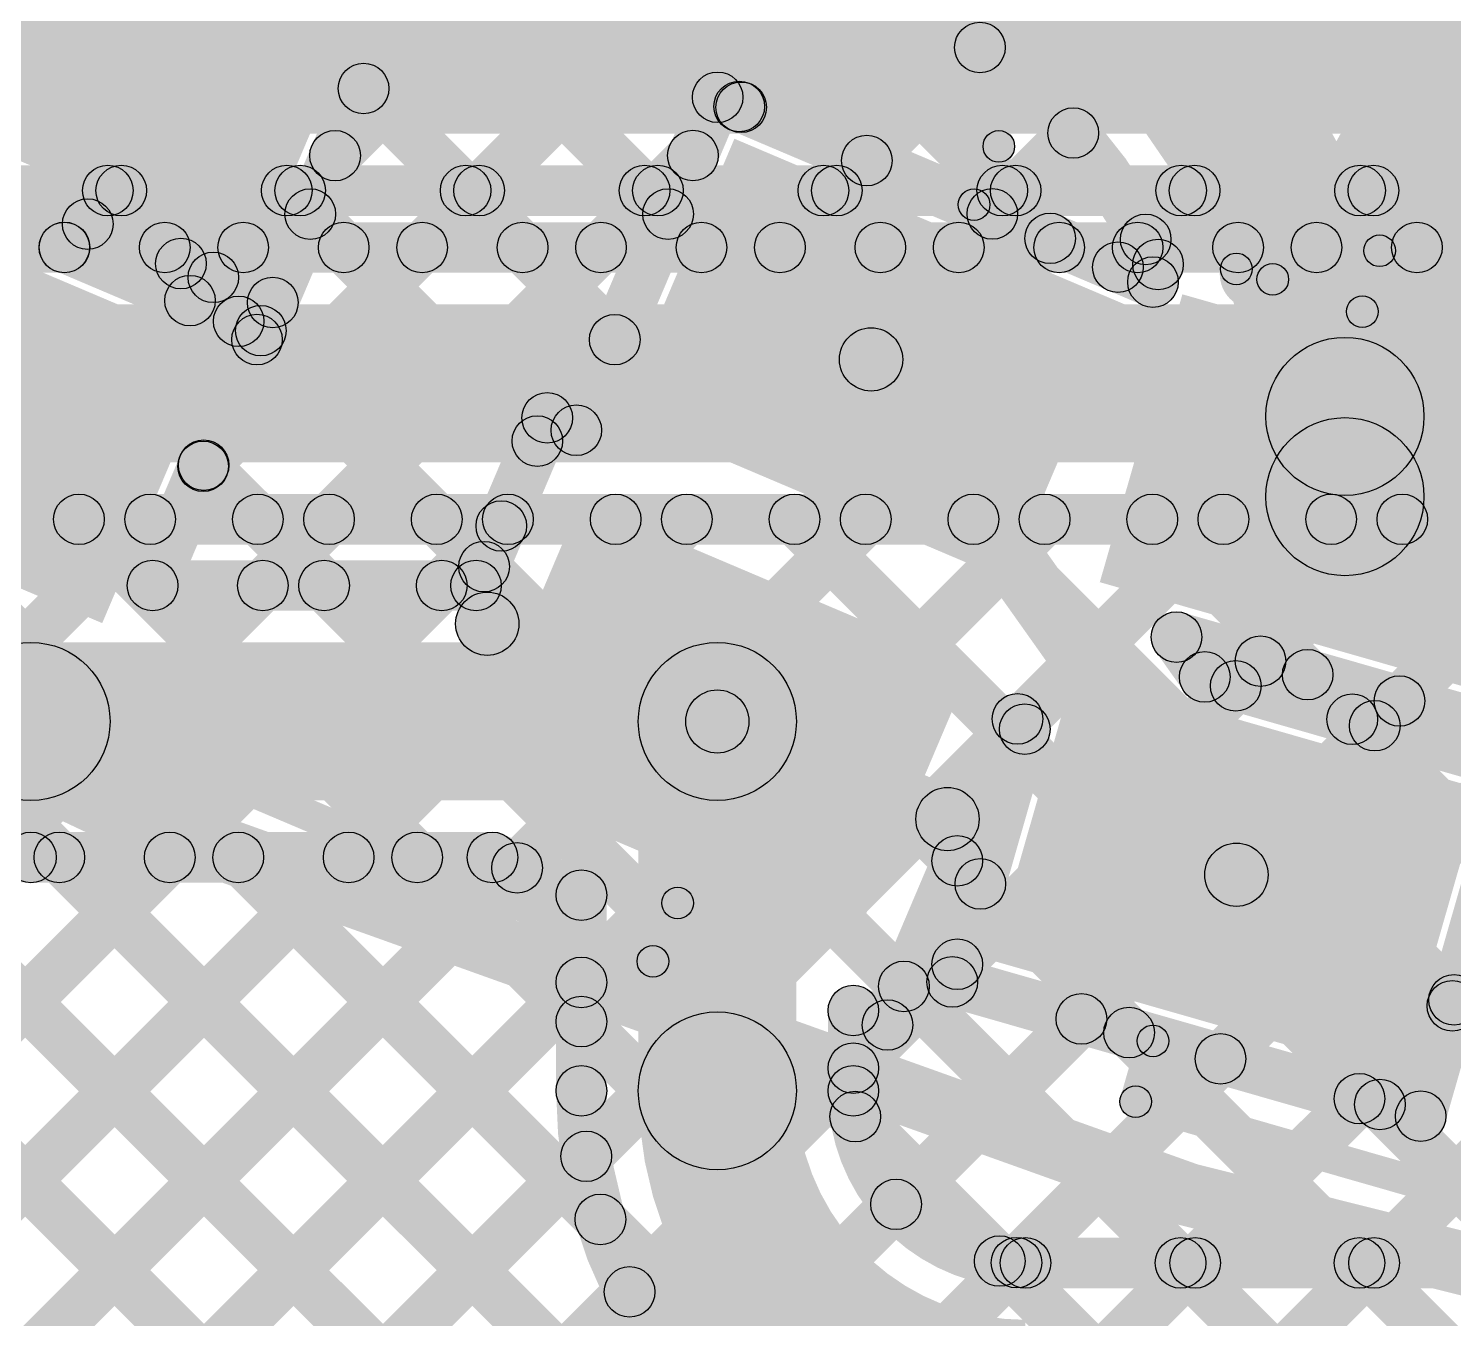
# Model space of a CAD drawing. Header units: millimetres. Extents: x -2.17 to 2.17, y -2.17 to 2.17.
# Drawn here: x -0.7176 to -0.4923, y -1.7799 to -1.5759 of the extents above; entities that cross this region are included whole.
import ezdxf

# ---------------------------------------------------------------- set-up
doc = ezdxf.new("R2010")
doc.units = ezdxf.units.MM
doc.header["$MEASUREMENT"] = 0
for name, color, linetype in [('BottomLayer', 5, 'Continuous'), ('Mechanical2', 216, 'Continuous'), ('TopLayer', 1, 'Continuous'), ('TopOverlay', 2, 'Continuous'), ('TopPaste', 8, 'Continuous'), ('TopSolder', 216, 'Continuous')]:
    doc.layers.add(name, color=color, linetype=linetype)

# ---------------------------------------------------------------- blocks, each defined once
blk = doc.blocks.new('WS2812B_M____135')
at = {"layer": 'TopLayer'}
for points in [[(-0.09409, 0.05079), (-0.03504, 0.05079), (-0.03504, 0.01142), (-0.09409, 0.01142)], [(0.03504, 0.05079), (0.09409, 0.05079), (0.09409, 0.01142), (0.03504, 0.01142)], [(-0.09409, -0.01142), (-0.03504, -0.01142), (-0.03504, -0.05079), (-0.09409, -0.05079)], [(0.03504, -0.01142), (0.09409, -0.01142), (0.09409, -0.05079), (0.03504, -0.05079)]]:
    blk.add_hatch(color=1, dxfattribs=at).paths.add_polyline_path(points)
at = {"layer": 'TopOverlay'}
for points in [[(-0.07, 0.0675), (-0.07, 0.0725), (0.07, 0.0725), (0.07, 0.0675)], [(0.0725, 0.06), (0.0675, 0.06), (0.0675, 0.07), (0.0725, 0.07)], [(0.0725, -0.07), (0.0675, -0.07), (0.0675, -0.06), (0.0725, -0.06)], [(-0.07, -0.0725), (-0.07, -0.0675), (0.07, -0.0675), (0.07, -0.0725)]]:
    blk.add_hatch(color=2, dxfattribs=at).paths.add_polyline_path(points)
h = blk.add_hatch(color=2, dxfattribs=at)
edge = h.paths.add_edge_path()
edge.add_arc((0.07, 0.07), 0.0025, 0, 360)
h = blk.add_hatch(color=2, dxfattribs=at)
edge = h.paths.add_edge_path()
edge.add_arc((0.07, 0.07), 0.0025, 0, 360)
h = blk.add_hatch(color=2, dxfattribs=at)
edge = h.paths.add_edge_path()
edge.add_arc((0.07, 0.06), 0.0025, 0, 360)
h = blk.add_hatch(color=2, dxfattribs=at)
edge = h.paths.add_edge_path()
edge.add_arc((0.07, -0.06), 0.0025, 0, 360)
h = blk.add_hatch(color=2, dxfattribs=at)
edge = h.paths.add_edge_path()
edge.add_arc((0.07, -0.07), 0.0025, 0, 360)
h = blk.add_hatch(color=2, dxfattribs=at)
edge = h.paths.add_edge_path()
edge.add_arc((0.07, -0.07), 0.0025, 0, 360)
at = {"layer": 'TopPaste'}
for points in [[(-0.09409, 0.05079), (-0.03504, 0.05079), (-0.03504, 0.01142), (-0.09409, 0.01142)], [(0.03504, 0.05079), (0.09409, 0.05079), (0.09409, 0.01142), (0.03504, 0.01142)], [(-0.09409, -0.01142), (-0.03504, -0.01142), (-0.03504, -0.05079), (-0.09409, -0.05079)], [(0.03504, -0.01142), (0.09409, -0.01142), (0.09409, -0.05079), (0.03504, -0.05079)]]:
    blk.add_hatch(color=8, dxfattribs=at).paths.add_polyline_path(points)
at = {"layer": 'TopSolder'}
for points in [[(-0.09809, 0.05479), (-0.03104, 0.05479), (-0.03104, 0.00742), (-0.09809, 0.00742)], [(0.03104, 0.05479), (0.09809, 0.05479), (0.09809, 0.00742), (0.03104, 0.00742)], [(-0.09809, -0.00742), (-0.03104, -0.00742), (-0.03104, -0.05479), (-0.09809, -0.05479)], [(0.03104, -0.00742), (0.09809, -0.00742), (0.09809, -0.05479), (0.03104, -0.05479)]]:
    blk.add_hatch(color=216, dxfattribs=at).paths.add_polyline_path(points)
at = {"layer": 'TopOverlay'}
for centre in [(0.07, 0.07), (0.07, 0.07), (0.07, 0.06), (0.07, -0.06), (0.07, -0.07), (0.07, -0.07)]:
    blk.add_circle(centre, 0.0025, dxfattribs=at)
blk = doc.blocks.new('WS2812B_M____136')
at = {"layer": 'TopLayer'}
for points in [[(-0.09409, 0.05079), (-0.03504, 0.05079), (-0.03504, 0.01142), (-0.09409, 0.01142)], [(-0.09409, -0.01142), (-0.03504, -0.01142), (-0.03504, -0.05079), (-0.09409, -0.05079)]]:
    blk.add_hatch(color=1, dxfattribs=at).paths.add_polyline_path(points)
at = {"layer": 'TopOverlay'}
h = blk.add_hatch(color=2, dxfattribs=at)
edge = h.paths.add_edge_path()
edge.add_arc((-0.07, 0.07), 0.0025, 0, 360)
h = blk.add_hatch(color=2, dxfattribs=at)
edge = h.paths.add_edge_path()
edge.add_arc((-0.07, 0.07), 0.0025, 0, 360)
for points in [[(-0.07, 0.0675), (-0.07, 0.0725), (0.07, 0.0725), (0.07, 0.0675)], [(-0.0675, 0.06), (-0.0725, 0.06), (-0.0725, 0.07), (-0.0675, 0.07)], [(-0.0675, -0.07), (-0.0725, -0.07), (-0.0725, -0.06), (-0.0675, -0.06)], [(-0.07, -0.0725), (-0.07, -0.0675), (0.07, -0.0675), (0.07, -0.0725)]]:
    blk.add_hatch(color=2, dxfattribs=at).paths.add_polyline_path(points)
h = blk.add_hatch(color=2, dxfattribs=at)
edge = h.paths.add_edge_path()
edge.add_arc((-0.091, 0.061), 0.0025, 0, 360)
h = blk.add_hatch(color=2, dxfattribs=at)
edge = h.paths.add_edge_path()
edge.add_arc((-0.085, 0.061), 0.0025, 0, 360)
h = blk.add_hatch(color=2, dxfattribs=at)
edge = h.paths.add_edge_path()
edge.add_arc((-0.07, 0.06), 0.0025, 0, 360)
h = blk.add_hatch(color=2, dxfattribs=at)
edge = h.paths.add_edge_path()
edge.add_arc((-0.07, -0.06), 0.0025, 0, 360)
h = blk.add_hatch(color=2, dxfattribs=at)
edge = h.paths.add_edge_path()
edge.add_arc((-0.07, -0.07), 0.0025, 0, 360)
h = blk.add_hatch(color=2, dxfattribs=at)
edge = h.paths.add_edge_path()
edge.add_arc((-0.07, -0.07), 0.0025, 0, 360)
at = {"layer": 'TopPaste'}
for points in [[(-0.09409, 0.05079), (-0.03504, 0.05079), (-0.03504, 0.01142), (-0.09409, 0.01142)], [(-0.09409, -0.01142), (-0.03504, -0.01142), (-0.03504, -0.05079), (-0.09409, -0.05079)]]:
    blk.add_hatch(color=8, dxfattribs=at).paths.add_polyline_path(points)
at = {"layer": 'TopSolder'}
for points in [[(-0.09809, 0.05479), (-0.03104, 0.05479), (-0.03104, 0.00742), (-0.09809, 0.00742)], [(-0.09809, -0.00742), (-0.03104, -0.00742), (-0.03104, -0.05479), (-0.09809, -0.05479)]]:
    blk.add_hatch(color=216, dxfattribs=at).paths.add_polyline_path(points)
at = {"layer": 'TopOverlay', "const_width": 0.005}
blk.add_lwpolyline([(-0.085, 0.061, 1), (-0.091, 0.061, 1)], format="xyb", close=True, dxfattribs=at)
at = {"layer": 'TopOverlay'}
for centre in [(-0.07, 0.07), (-0.07, 0.07), (-0.091, 0.061), (-0.085, 0.061), (-0.07, 0.06), (-0.07, -0.06), (-0.07, -0.07), (-0.07, -0.07)]:
    blk.add_circle(centre, 0.0025, dxfattribs=at)

msp = doc.modelspace()

# ---------------------------------------------------------------- hatches: boundary and pattern name
at = {"layer": 'BottomLayer'}
for points in [[(-0.96358, -1.5925), (-0.96358, -1.5675), (-0.168, -1.5675), (-0.168, -1.5925)], [(-0.96358, -1.6055), (-0.96358, -1.5975), (-0.168, -1.5975), (-0.168, -1.6055)], [(-0.70914, -1.61333), (-0.7148, -1.60767), (-0.7058, -1.59867), (-0.70014, -1.60433)], [(-0.70792, -1.60433), (-0.70226, -1.59867), (-0.69326, -1.60767), (-0.69892, -1.61333)], [(-0.68086, -1.61333), (-0.68651, -1.60767), (-0.67751, -1.59867), (-0.67186, -1.60433)], [(-0.67963, -1.60433), (-0.67397, -1.59867), (-0.66497, -1.60767), (-0.67063, -1.61333)], [(-0.65257, -1.61333), (-0.65823, -1.60767), (-0.64923, -1.59867), (-0.64357, -1.60433)], [(-0.65135, -1.60433), (-0.64569, -1.59867), (-0.63669, -1.60767), (-0.64235, -1.61333)], [(-0.62429, -1.61333), (-0.62994, -1.60767), (-0.62094, -1.59867), (-0.61529, -1.60433)], [(-0.62306, -1.60433), (-0.61741, -1.59867), (-0.60841, -1.60767), (-0.61406, -1.61333)], [(-0.596, -1.61333), (-0.60166, -1.60767), (-0.59266, -1.59867), (-0.587, -1.60433)], [(-0.59478, -1.60433), (-0.58912, -1.59867), (-0.58012, -1.60767), (-0.58578, -1.61333)], [(-0.56772, -1.61333), (-0.57338, -1.60767), (-0.56438, -1.59867), (-0.55872, -1.60433)], [(-0.56649, -1.60433), (-0.56084, -1.59867), (-0.55184, -1.60767), (-0.55749, -1.61333)], [(-0.53944, -1.61333), (-0.54509, -1.60767), (-0.53609, -1.59867), (-0.53044, -1.60433)], [(-0.53821, -1.60433), (-0.53255, -1.59867), (-0.52355, -1.60767), (-0.52921, -1.61333)], [(-0.51115, -1.61333), (-0.51681, -1.60767), (-0.50781, -1.59867), (-0.50215, -1.60433)], [(-0.50993, -1.60433), (-0.50427, -1.59867), (-0.49527, -1.60767), (-0.50093, -1.61333)], [(-1.127, -1.6145), (-1.127, -1.6065), (-0.226, -1.6065), (-0.226, -1.6145)], [(-1.127, -1.6445), (-1.127, -1.6195), (-0.226, -1.6195), (-0.226, -1.6445)], [(-1.127, -1.6575), (-1.127, -1.6495), (-0.226, -1.6495), (-0.226, -1.6575)], [(-0.89245, -1.85321), (-0.89811, -1.84755), (-0.70123, -1.65067), (-0.69557, -1.65633)], [(-0.87367, -1.86271), (-0.87933, -1.85706), (-0.67294, -1.65067), (-0.66729, -1.65633)], [(-0.85489, -1.87222), (-0.86055, -1.86656), (-0.64466, -1.65067), (-0.639, -1.65633)], [(-0.83611, -1.88172), (-0.84177, -1.87607), (-0.61638, -1.65067), (-0.61072, -1.65633)], [(-0.82562, -1.65633), (-0.81996, -1.65067), (-0.47197, -1.99867), (-0.47762, -2.00433)], [(-0.81734, -1.89123), (-0.82299, -1.88557), (-0.58809, -1.65067), (-0.58244, -1.65633)], [(-0.79774, -1.89992), (-0.8034, -1.89426), (-0.55981, -1.65067), (-0.55415, -1.65633)], [(-0.79734, -1.65633), (-0.79168, -1.65067), (-0.43394, -2.00842), (-0.43959, -2.01407)], [(-0.77724, -1.9077), (-0.7829, -1.90205), (-0.53152, -1.65067), (-0.52587, -1.65633)], [(-0.76905, -1.65633), (-0.7634, -1.65067), (-0.3959, -2.01816), (-0.40156, -2.02382)], [(-0.75674, -1.91549), (-0.7624, -1.90983), (-0.50324, -1.65067), (-0.49758, -1.65633)], [(-0.73625, -1.92328), (-0.7419, -1.91762), (-0.47495, -1.65067), (-0.4693, -1.65633)], [(-0.74077, -1.65633), (-0.73511, -1.65067), (-0.36478, -2.021), (-0.37044, -2.02666)], [(-0.71575, -1.93106), (-0.72141, -1.92541), (-0.44667, -1.65067), (-0.44101, -1.65633)], [(-0.71248, -1.65633), (-0.70683, -1.65067), (-0.3305, -2.027), (-0.33616, -2.03265)], [(-0.69525, -1.93885), (-0.70091, -1.93319), (-0.41839, -1.65067), (-0.41273, -1.65633)], [(-0.6842, -1.65633), (-0.67854, -1.65067), (-0.29713, -2.03209), (-0.30278, -2.03775)], [(-0.67475, -1.94664), (-0.68041, -1.94098), (-0.3901, -1.65067), (-0.38445, -1.65633)], [(-0.65592, -1.65633), (-0.65026, -1.65067), (-0.26375, -2.03718), (-0.26941, -2.04284)], [(-0.62763, -1.65633), (-0.62197, -1.65067), (-0.23038, -2.04227), (-0.23603, -2.04793)], [(-0.59935, -1.65633), (-0.59369, -1.65067), (-0.20567, -2.03869), (-0.21133, -2.04435)], [(-0.57106, -1.65633), (-0.56541, -1.65067), (-0.20567, -2.01041), (-0.21133, -2.01606)], [(-0.54278, -1.65633), (-0.53712, -1.65067), (-0.20567, -1.98212), (-0.21133, -1.98778)], [(-0.51449, -1.65633), (-0.50884, -1.65067), (-0.20567, -1.95384), (-0.21133, -1.95949)]]:
    msp.add_hatch(color=5, dxfattribs=at).paths.add_polyline_path(points)
h = msp.add_hatch(color=5, dxfattribs=at)
edge = h.paths.add_edge_path()
edge.add_arc((-0.70509, -1.6015), 0.004, 0, 360)
h = msp.add_hatch(color=5, dxfattribs=at)
edge = h.paths.add_edge_path()
edge.add_arc((-0.70297, -1.6015), 0.004, 0, 360)
h = msp.add_hatch(color=5, dxfattribs=at)
edge = h.paths.add_edge_path()
edge.add_arc((-0.6768, -1.6015), 0.004, 0, 360)
h = msp.add_hatch(color=5, dxfattribs=at)
edge = h.paths.add_edge_path()
edge.add_arc((-0.67469, -1.6015), 0.004, 0, 360)
h = msp.add_hatch(color=5, dxfattribs=at)
edge = h.paths.add_edge_path()
edge.add_arc((-0.64852, -1.6015), 0.004, 0, 360)
h = msp.add_hatch(color=5, dxfattribs=at)
edge = h.paths.add_edge_path()
edge.add_arc((-0.6464, -1.6015), 0.004, 0, 360)
h = msp.add_hatch(color=5, dxfattribs=at)
edge = h.paths.add_edge_path()
edge.add_arc((-0.62023, -1.6015), 0.004, 0, 360)
h = msp.add_hatch(color=5, dxfattribs=at)
edge = h.paths.add_edge_path()
edge.add_arc((-0.61812, -1.6015), 0.004, 0, 360)
h = msp.add_hatch(color=5, dxfattribs=at)
edge = h.paths.add_edge_path()
edge.add_arc((-0.59195, -1.6015), 0.004, 0, 360)
h = msp.add_hatch(color=5, dxfattribs=at)
edge = h.paths.add_edge_path()
edge.add_arc((-0.58983, -1.6015), 0.004, 0, 360)
h = msp.add_hatch(color=5, dxfattribs=at)
edge = h.paths.add_edge_path()
edge.add_arc((-0.56367, -1.6015), 0.004, 0, 360)
h = msp.add_hatch(color=5, dxfattribs=at)
edge = h.paths.add_edge_path()
edge.add_arc((-0.56155, -1.6015), 0.004, 0, 360)
h = msp.add_hatch(color=5, dxfattribs=at)
edge = h.paths.add_edge_path()
edge.add_arc((-0.53538, -1.6015), 0.004, 0, 360)
h = msp.add_hatch(color=5, dxfattribs=at)
edge = h.paths.add_edge_path()
edge.add_arc((-0.53326, -1.6015), 0.004, 0, 360)
h = msp.add_hatch(color=5, dxfattribs=at)
edge = h.paths.add_edge_path()
edge.add_arc((-0.5071, -1.6015), 0.004, 0, 360)
h = msp.add_hatch(color=5, dxfattribs=at)
edge = h.paths.add_edge_path()
edge.add_arc((-0.50498, -1.6015), 0.004, 0, 360)
h = msp.add_hatch(color=5, dxfattribs=at)
edge = h.paths.add_edge_path()
edge.add_arc((-0.71197, -1.6105), 0.004, 0, 360)
h = msp.add_hatch(color=5, dxfattribs=at)
edge = h.paths.add_edge_path()
edge.add_arc((-0.69609, -1.6105), 0.004, 0, 360)
h = msp.add_hatch(color=5, dxfattribs=at)
edge = h.paths.add_edge_path()
edge.add_arc((-0.68369, -1.6105), 0.004, 0, 360)
h = msp.add_hatch(color=5, dxfattribs=at)
edge = h.paths.add_edge_path()
edge.add_arc((-0.6678, -1.6105), 0.004, 0, 360)
h = msp.add_hatch(color=5, dxfattribs=at)
edge = h.paths.add_edge_path()
edge.add_arc((-0.6554, -1.6105), 0.004, 0, 360)
h = msp.add_hatch(color=5, dxfattribs=at)
edge = h.paths.add_edge_path()
edge.add_arc((-0.63952, -1.6105), 0.004, 0, 360)
h = msp.add_hatch(color=5, dxfattribs=at)
edge = h.paths.add_edge_path()
edge.add_arc((-0.62712, -1.6105), 0.004, 0, 360)
h = msp.add_hatch(color=5, dxfattribs=at)
edge = h.paths.add_edge_path()
edge.add_arc((-0.61123, -1.6105), 0.004, 0, 360)
h = msp.add_hatch(color=5, dxfattribs=at)
edge = h.paths.add_edge_path()
edge.add_arc((-0.59883, -1.6105), 0.004, 0, 360)
h = msp.add_hatch(color=5, dxfattribs=at)
edge = h.paths.add_edge_path()
edge.add_arc((-0.58295, -1.6105), 0.004, 0, 360)
h = msp.add_hatch(color=5, dxfattribs=at)
edge = h.paths.add_edge_path()
edge.add_arc((-0.57055, -1.6105), 0.004, 0, 360)
h = msp.add_hatch(color=5, dxfattribs=at)
edge = h.paths.add_edge_path()
edge.add_arc((-0.55467, -1.6105), 0.004, 0, 360)
h = msp.add_hatch(color=5, dxfattribs=at)
edge = h.paths.add_edge_path()
edge.add_arc((-0.54226, -1.6105), 0.004, 0, 360)
h = msp.add_hatch(color=5, dxfattribs=at)
edge = h.paths.add_edge_path()
edge.add_arc((-0.52638, -1.6105), 0.004, 0, 360)
h = msp.add_hatch(color=5, dxfattribs=at)
edge = h.paths.add_edge_path()
edge.add_arc((-0.51398, -1.6105), 0.004, 0, 360)
h = msp.add_hatch(color=5, dxfattribs=at)
edge = h.paths.add_edge_path()
edge.add_arc((-0.4981, -1.6105), 0.004, 0, 360)
h = msp.add_hatch(color=5, dxfattribs=at)
edge = h.paths.add_edge_path()
edge.add_arc((-0.70966, -1.6535), 0.004, 0, 360)
h = msp.add_hatch(color=5, dxfattribs=at)
edge = h.paths.add_edge_path()
edge.add_arc((-0.6984, -1.6535), 0.004, 0, 360)
h = msp.add_hatch(color=5, dxfattribs=at)
edge = h.paths.add_edge_path()
edge.add_arc((-0.68137, -1.6535), 0.004, 0, 360)
h = msp.add_hatch(color=5, dxfattribs=at)
edge = h.paths.add_edge_path()
edge.add_arc((-0.67012, -1.6535), 0.004, 0, 360)
h = msp.add_hatch(color=5, dxfattribs=at)
edge = h.paths.add_edge_path()
edge.add_arc((-0.65309, -1.6535), 0.004, 0, 360)
h = msp.add_hatch(color=5, dxfattribs=at)
edge = h.paths.add_edge_path()
edge.add_arc((-0.64183, -1.6535), 0.004, 0, 360)
h = msp.add_hatch(color=5, dxfattribs=at)
edge = h.paths.add_edge_path()
edge.add_arc((-0.6248, -1.6535), 0.004, 0, 360)
h = msp.add_hatch(color=5, dxfattribs=at)
edge = h.paths.add_edge_path()
edge.add_arc((-0.61355, -1.6535), 0.004, 0, 360)
h = msp.add_hatch(color=5, dxfattribs=at)
edge = h.paths.add_edge_path()
edge.add_arc((-0.59652, -1.6535), 0.004, 0, 360)
h = msp.add_hatch(color=5, dxfattribs=at)
edge = h.paths.add_edge_path()
edge.add_arc((-0.58526, -1.6535), 0.004, 0, 360)
h = msp.add_hatch(color=5, dxfattribs=at)
edge = h.paths.add_edge_path()
edge.add_arc((-0.56823, -1.6535), 0.004, 0, 360)
h = msp.add_hatch(color=5, dxfattribs=at)
edge = h.paths.add_edge_path()
edge.add_arc((-0.55698, -1.6535), 0.004, 0, 360)
h = msp.add_hatch(color=5, dxfattribs=at)
edge = h.paths.add_edge_path()
edge.add_arc((-0.53995, -1.6535), 0.004, 0, 360)
h = msp.add_hatch(color=5, dxfattribs=at)
edge = h.paths.add_edge_path()
edge.add_arc((-0.5287, -1.6535), 0.004, 0, 360)
h = msp.add_hatch(color=5, dxfattribs=at)
edge = h.paths.add_edge_path()
edge.add_arc((-0.51167, -1.6535), 0.004, 0, 360)
h = msp.add_hatch(color=5, dxfattribs=at)
edge = h.paths.add_edge_path()
edge.add_arc((-0.50041, -1.6535), 0.004, 0, 360)
at = {"layer": 'TopLayer'}
for points in [[(-0.6872, -1.64795), (-0.69285, -1.64229), (-0.61054, -1.55998), (-0.60489, -1.56564)], [(-0.66633, -1.59881), (-0.67199, -1.59315), (-0.63812, -1.55928), (-0.63247, -1.56494)], [(-0.66245, -1.56494), (-0.6568, -1.55928), (-0.61368, -1.60239), (-0.61934, -1.60805)], [(-0.63417, -1.56494), (-0.62851, -1.55928), (-0.60242, -1.58538), (-0.60807, -1.59103)], [(-0.60412, -1.5667), (-0.59846, -1.56104), (-0.55327, -1.60624), (-0.55893, -1.61189)], [(-0.67534, -1.62077), (-0.68271, -1.61765), (-0.66029, -1.56484), (-0.65293, -1.56796)], [(-0.60212, -1.59116), (-0.60778, -1.5855), (-0.58818, -1.5659), (-0.58252, -1.57156)], [(-0.58226, -1.59959), (-0.58792, -1.59393), (-0.57003, -1.57604), (-0.56437, -1.5817)], [(-0.66749, -1.58819), (-0.66183, -1.58253), (-0.62211, -1.62225), (-0.62777, -1.62791)], [(-0.61023, -1.59043), (-0.60711, -1.58307), (-0.53828, -1.61229), (-0.5414, -1.61965)], [(-0.62734, -1.64097), (-0.6347, -1.63784), (-0.61235, -1.58519), (-0.60499, -1.58831)], [(-0.56241, -1.60802), (-0.56806, -1.60236), (-0.55528, -1.58957), (-0.54962, -1.59523)], [(-0.73203, -1.60106), (-0.72891, -1.59369), (-0.67746, -1.61553), (-0.68059, -1.62289)], [(-0.67776, -1.6668), (-0.68341, -1.66114), (-0.61541, -1.59314), (-0.60975, -1.59879)], [(-0.72878, -1.60769), (-0.72565, -1.60033), (-0.67935, -1.61998), (-0.68248, -1.62734)], [(-0.70913, -1.61331), (-0.71478, -1.60766), (-0.7111, -1.60397), (-0.70544, -1.60963)], [(-0.67591, -1.60805), (-0.67026, -1.60239), (-0.63435, -1.63829), (-0.64001, -1.64395)], [(-0.54255, -1.61644), (-0.54821, -1.61079), (-0.54382, -1.6064), (-0.53816, -1.61205)], [(-0.69636, -1.61588), (-0.69071, -1.61022), (-0.68158, -1.61935), (-0.68724, -1.62501)], [(-0.68927, -1.62174), (-0.69493, -1.61609), (-0.69124, -1.6124), (-0.68558, -1.61805)], [(-0.68724, -1.62501), (-0.68158, -1.61935), (-0.67868, -1.62225), (-0.68434, -1.6279)], [(-0.85551, -1.62644), (-0.84985, -1.62079), (-0.45908, -2.01155), (-0.46474, -2.01721)], [(-0.69434, -1.66553), (-0.70171, -1.66241), (-0.6846, -1.6221), (-0.67723, -1.62522)], [(-0.68434, -1.6279), (-0.67868, -1.62225), (-0.64278, -1.65815), (-0.64844, -1.66381)], [(-0.58849, -1.6311), (-0.58033, -1.62532), (-0.52256, -1.70682), (-0.53072, -1.7126)], [(-0.63719, -1.64114), (-0.63406, -1.63377), (-0.62946, -1.63573), (-0.63258, -1.64309)], [(-0.6432, -1.66553), (-0.65056, -1.66241), (-0.63931, -1.63589), (-0.63194, -1.63902)], [(-0.49699, -1.64992), (-0.52199, -1.64992), (-0.52199, -1.63722), (-0.49699, -1.63722)], [(-0.69277, -1.64776), (-0.68711, -1.6421), (-0.66807, -1.66114), (-0.67373, -1.6668)], [(-0.64947, -1.6668), (-0.65513, -1.66114), (-0.64571, -1.65172), (-0.64005, -1.65738)], [(-0.48968, -1.73327), (-0.49533, -1.72762), (-0.41937, -1.65166), (-0.41372, -1.65732)], [(-0.69802, -1.66797), (-0.69802, -1.65997), (-0.64688, -1.65997), (-0.64688, -1.66797)], [(-0.64706, -1.67463), (-0.64315, -1.66542), (-0.60676, -1.68087), (-0.61067, -1.69007)], [(-0.53723, -1.67597), (-0.53502, -1.66828), (-0.47926, -1.68426), (-0.48147, -1.69195)], [(-0.53939, -1.67443), (-0.53286, -1.66981), (-0.52839, -1.67612), (-0.53491, -1.68075)], [(-0.71725, -1.69797), (-0.71725, -1.67297), (-0.60872, -1.67297), (-0.60872, -1.69797)], [(-0.52392, -1.68267), (-0.52958, -1.67701), (-0.52567, -1.6731), (-0.52001, -1.67876)], [(-0.53275, -1.68228), (-0.53055, -1.67459), (-0.48059, -1.68891), (-0.4828, -1.6966)], [(-0.51821, -1.6809), (-0.51255, -1.67524), (-0.5055, -1.68229), (-0.51116, -1.68795)], [(-0.50194, -1.68897), (-0.5076, -1.68331), (-0.50369, -1.6794), (-0.49803, -1.68506)], [(-0.61067, -1.69007), (-0.60676, -1.68087), (-0.57038, -1.69631), (-0.57429, -1.70552)], [(-0.57813, -1.73505), (-0.58549, -1.73192), (-0.56495, -1.68351), (-0.55758, -1.68664)], [(-0.59622, -1.74389), (-0.62122, -1.74389), (-0.62122, -1.68547), (-0.59622, -1.68547)], [(-0.56774, -1.72777), (-0.57543, -1.72556), (-0.56396, -1.68559), (-0.55627, -1.68779)], [(-0.49367, -1.74901), (-0.50136, -1.7468), (-0.48554, -1.69165), (-0.47785, -1.69386)], [(-0.50206, -1.77394), (-0.50771, -1.76828), (-0.43804, -1.69861), (-0.43238, -1.70426)], [(-0.74752, -1.70614), (-0.74187, -1.70049), (-0.42105, -2.0213), (-0.42671, -2.02696)], [(-0.71725, -1.71097), (-0.71725, -1.70297), (-0.64428, -1.70297), (-0.64428, -1.71097)], [(-0.64584, -1.71065), (-0.64272, -1.70329), (-0.62866, -1.70925), (-0.63178, -1.71662)], [(-0.86253, -1.87986), (-0.86819, -1.8742), (-0.69813, -1.70414), (-0.69247, -1.7098)], [(-0.84375, -1.88936), (-0.84941, -1.8837), (-0.66985, -1.70414), (-0.66419, -1.7098)], [(-0.71558, -1.7098), (-0.70993, -1.70414), (-0.3889, -2.02517), (-0.39455, -2.03083)], [(-0.6873, -1.7098), (-0.68164, -1.70414), (-0.62438, -1.7614), (-0.63004, -1.76706)], [(-0.65902, -1.7098), (-0.65336, -1.70414), (-0.62739, -1.73011), (-0.63305, -1.73577)], [(-0.57362, -1.71034), (-0.56796, -1.70468), (-0.56431, -1.70834), (-0.56996, -1.71399)], [(-0.82497, -1.89887), (-0.83063, -1.89321), (-0.64321, -1.70579), (-0.63756, -1.71145)], [(-0.62622, -1.74389), (-0.63422, -1.74389), (-0.63422, -1.71294), (-0.62622, -1.71294)], [(-0.58439, -1.74314), (-0.59005, -1.73748), (-0.57361, -1.72104), (-0.56795, -1.7267)], [(-0.57268, -1.73051), (-0.57048, -1.72282), (-0.49641, -1.74406), (-0.49861, -1.75175)], [(-0.80537, -1.90755), (-0.81103, -1.90189), (-0.63305, -1.72391), (-0.62739, -1.72957)], [(-0.58205, -1.7302), (-0.57639, -1.72454), (-0.53265, -1.76828), (-0.5383, -1.77394)], [(-0.58878, -1.73487), (-0.58566, -1.72751), (-0.58025, -1.7298), (-0.58338, -1.73717)], [(-0.49506, -1.73233), (-0.4894, -1.72667), (-0.4478, -1.76828), (-0.45345, -1.77394)], [(-0.57764, -1.76467), (-0.58329, -1.75901), (-0.55398, -1.7297), (-0.54832, -1.73535)], [(-0.58322, -1.74389), (-0.59122, -1.74389), (-0.59122, -1.73119), (-0.58322, -1.73119)], [(-0.54645, -1.73751), (-0.54079, -1.73185), (-0.50436, -1.76828), (-0.51002, -1.77394)], [(-0.55859, -1.7739), (-0.56424, -1.76825), (-0.532, -1.736), (-0.52634, -1.74165)], [(-0.53034, -1.77394), (-0.536, -1.76828), (-0.51002, -1.7423), (-0.50436, -1.74796)], [(-0.50679, -1.74888), (-0.50114, -1.74323), (-0.47608, -1.76828), (-0.48174, -1.77394)], [(-0.58974, -1.75079), (-0.58408, -1.74513), (-0.56124, -1.76798), (-0.56689, -1.77363)], [(-0.78488, -1.91534), (-0.79053, -1.90968), (-0.63228, -1.75143), (-0.62662, -1.75708)], [(-0.56, -1.77511), (-0.56, -1.76711), (-0.44981, -1.76711), (-0.44981, -1.77511)], [(-0.76438, -1.92312), (-0.77003, -1.91747), (-0.62543, -1.77287), (-0.61978, -1.77852)]]:
    msp.add_hatch(color=1, dxfattribs=at).paths.add_polyline_path(points)
h = msp.add_hatch(color=1, dxfattribs=at)
edge = h.paths.add_edge_path()
edge.add_arc((-0.5672, -1.57887), 0.004, 0, 360)
h = msp.add_hatch(color=1, dxfattribs=at)
edge = h.paths.add_edge_path()
edge.add_arc((-0.66466, -1.58536), 0.004, 0, 360)
h = msp.add_hatch(color=1, dxfattribs=at)
edge = h.paths.add_edge_path()
edge.add_arc((-0.60867, -1.58675), 0.004, 0, 360)
h = msp.add_hatch(color=1, dxfattribs=at)
edge = h.paths.add_edge_path()
edge.add_arc((-0.60867, -1.58675), 0.004, 0, 360)
h = msp.add_hatch(color=1, dxfattribs=at)
edge = h.paths.add_edge_path()
edge.add_arc((-0.60525, -1.5882), 0.004, 0, 360)
h = msp.add_hatch(color=1, dxfattribs=at)
edge = h.paths.add_edge_path()
edge.add_arc((-0.60495, -1.58833), 0.004, 0, 360)
h = msp.add_hatch(color=1, dxfattribs=at)
edge = h.paths.add_edge_path()
edge.add_arc((-0.55245, -1.5924), 0.004, 0, 360)
h = msp.add_hatch(color=1, dxfattribs=at)
edge = h.paths.add_edge_path()
edge.add_arc((-0.66916, -1.59598), 0.004, 0, 360)
h = msp.add_hatch(color=1, dxfattribs=at)
edge = h.paths.add_edge_path()
edge.add_arc((-0.61258, -1.59596), 0.004, 0, 360)
h = msp.add_hatch(color=1, dxfattribs=at)
edge = h.paths.add_edge_path()
edge.add_arc((-0.58509, -1.59676), 0.004, 0, 360)
h = msp.add_hatch(color=1, dxfattribs=at)
edge = h.paths.add_edge_path()
edge.add_arc((-0.67309, -1.60522), 0.004, 0, 360)
h = msp.add_hatch(color=1, dxfattribs=at)
edge = h.paths.add_edge_path()
edge.add_arc((-0.61651, -1.60522), 0.004, 0, 360)
h = msp.add_hatch(color=1, dxfattribs=at)
edge = h.paths.add_edge_path()
edge.add_arc((-0.56524, -1.60519), 0.004, 0, 360)
h = msp.add_hatch(color=1, dxfattribs=at)
edge = h.paths.add_edge_path()
edge.add_arc((-0.70827, -1.6068), 0.004, 0, 360)
h = msp.add_hatch(color=1, dxfattribs=at)
edge = h.paths.add_edge_path()
edge.add_arc((-0.71195, -1.61049), 0.004, 0, 360)
h = msp.add_hatch(color=1, dxfattribs=at)
edge = h.paths.add_edge_path()
edge.add_arc((-0.5561, -1.60906), 0.004, 0, 360)
h = msp.add_hatch(color=1, dxfattribs=at)
edge = h.paths.add_edge_path()
edge.add_arc((-0.54099, -1.60923), 0.004, 0, 360)
h = msp.add_hatch(color=1, dxfattribs=at)
edge = h.paths.add_edge_path()
edge.add_arc((-0.69354, -1.61305), 0.004, 0, 360)
h = msp.add_hatch(color=1, dxfattribs=at)
edge = h.paths.add_edge_path()
edge.add_arc((-0.54538, -1.61362), 0.004, 0, 360)
h = msp.add_hatch(color=1, dxfattribs=at)
edge = h.paths.add_edge_path()
edge.add_arc((-0.53904, -1.61319), 0.004, 0, 360)
h = msp.add_hatch(color=1, dxfattribs=at)
edge = h.paths.add_edge_path()
edge.add_arc((-0.68841, -1.61523), 0.004, 0, 360)
h = msp.add_hatch(color=1, dxfattribs=at)
edge = h.paths.add_edge_path()
edge.add_arc((-0.53984, -1.61597), 0.004, 0, 360)
h = msp.add_hatch(color=1, dxfattribs=at)
edge = h.paths.add_edge_path()
edge.add_arc((-0.6921, -1.61891), 0.004, 0, 360)
h = msp.add_hatch(color=1, dxfattribs=at)
edge = h.paths.add_edge_path()
edge.add_arc((-0.67902, -1.61921), 0.004, 0, 360)
h = msp.add_hatch(color=1, dxfattribs=at)
edge = h.paths.add_edge_path()
edge.add_arc((-0.67902, -1.61921), 0.004, 0, 360)
h = msp.add_hatch(color=1, dxfattribs=at)
edge = h.paths.add_edge_path()
edge.add_arc((-0.68441, -1.62218), 0.004, 0, 360)
h = msp.add_hatch(color=1, dxfattribs=at)
edge = h.paths.add_edge_path()
edge.add_arc((-0.68441, -1.62218), 0.004, 0, 360)
h = msp.add_hatch(color=1, dxfattribs=at)
edge = h.paths.add_edge_path()
edge.add_arc((-0.68091, -1.62366), 0.004, 0, 360)
h = msp.add_hatch(color=1, dxfattribs=at)
edge = h.paths.add_edge_path()
edge.add_arc((-0.68091, -1.62366), 0.004, 0, 360)
h = msp.add_hatch(color=1, dxfattribs=at)
edge = h.paths.add_edge_path()
edge.add_arc((-0.68151, -1.62507), 0.004, 0, 360)
h = msp.add_hatch(color=1, dxfattribs=at)
edge = h.paths.add_edge_path()
edge.add_arc((-0.68151, -1.62507), 0.004, 0, 360)
h = msp.add_hatch(color=1, dxfattribs=at)
edge = h.paths.add_edge_path()
edge.add_arc((-0.62494, -1.62508), 0.004, 0, 360)
h = msp.add_hatch(color=1, dxfattribs=at)
edge = h.paths.add_edge_path()
edge.add_arc((-0.58441, -1.62821), 0.005, 0, 360)
h = msp.add_hatch(color=1, dxfattribs=at)
edge = h.paths.add_edge_path()
edge.add_arc((-0.50949, -1.63722), 0.0125, 0, 360)
h = msp.add_hatch(color=1, dxfattribs=at)
edge = h.paths.add_edge_path()
edge.add_arc((-0.50949, -1.63722), 0.0125, 0, 360)
h = msp.add_hatch(color=1, dxfattribs=at)
edge = h.paths.add_edge_path()
edge.add_arc((-0.63562, -1.63745), 0.004, 0, 360)
h = msp.add_hatch(color=1, dxfattribs=at)
edge = h.paths.add_edge_path()
edge.add_arc((-0.63562, -1.63745), 0.004, 0, 360)
h = msp.add_hatch(color=1, dxfattribs=at)
edge = h.paths.add_edge_path()
edge.add_arc((-0.63102, -1.63941), 0.004, 0, 360)
h = msp.add_hatch(color=1, dxfattribs=at)
edge = h.paths.add_edge_path()
edge.add_arc((-0.63102, -1.63941), 0.004, 0, 360)
h = msp.add_hatch(color=1, dxfattribs=at)
edge = h.paths.add_edge_path()
edge.add_arc((-0.63718, -1.64112), 0.004, 0, 360)
h = msp.add_hatch(color=1, dxfattribs=at)
edge = h.paths.add_edge_path()
edge.add_arc((-0.50949, -1.64992), 0.0125, 0, 360)
h = msp.add_hatch(color=1, dxfattribs=at)
edge = h.paths.add_edge_path()
edge.add_arc((-0.50949, -1.64992), 0.0125, 0, 360)
h = msp.add_hatch(color=1, dxfattribs=at)
edge = h.paths.add_edge_path()
edge.add_arc((-0.50949, -1.64992), 0.0125, 0, 360)
h = msp.add_hatch(color=1, dxfattribs=at)
edge = h.paths.add_edge_path()
edge.add_arc((-0.69002, -1.64512), 0.004, 0, 360)
h = msp.add_hatch(color=1, dxfattribs=at)
edge = h.paths.add_edge_path()
edge.add_arc((-0.68994, -1.64493), 0.004, 0, 360)
h = msp.add_hatch(color=1, dxfattribs=at)
edge = h.paths.add_edge_path()
edge.add_arc((-0.64288, -1.65455), 0.004, 0, 360)
h = msp.add_hatch(color=1, dxfattribs=at)
edge = h.paths.add_edge_path()
edge.add_arc((-0.64561, -1.66098), 0.004, 0, 360)
h = msp.add_hatch(color=1, dxfattribs=at)
edge = h.paths.add_edge_path()
edge.add_arc((-0.69802, -1.66397), 0.004, 0, 360)
h = msp.add_hatch(color=1, dxfattribs=at)
edge = h.paths.add_edge_path()
edge.add_arc((-0.69802, -1.66397), 0.004, 0, 360)
h = msp.add_hatch(color=1, dxfattribs=at)
edge = h.paths.add_edge_path()
edge.add_arc((-0.68059, -1.66397), 0.004, 0, 360)
h = msp.add_hatch(color=1, dxfattribs=at)
edge = h.paths.add_edge_path()
edge.add_arc((-0.6709, -1.66397), 0.004, 0, 360)
h = msp.add_hatch(color=1, dxfattribs=at)
edge = h.paths.add_edge_path()
edge.add_arc((-0.6523, -1.66397), 0.004, 0, 360)
h = msp.add_hatch(color=1, dxfattribs=at)
edge = h.paths.add_edge_path()
edge.add_arc((-0.64688, -1.66397), 0.004, 0, 360)
h = msp.add_hatch(color=1, dxfattribs=at)
edge = h.paths.add_edge_path()
edge.add_arc((-0.64688, -1.66397), 0.004, 0, 360)
h = msp.add_hatch(color=1, dxfattribs=at)
edge = h.paths.add_edge_path()
edge.add_arc((-0.6451, -1.67002), 0.005, 0, 360)
h = msp.add_hatch(color=1, dxfattribs=at)
edge = h.paths.add_edge_path()
edge.add_arc((-0.53612, -1.67212), 0.004, 0, 360)
h = msp.add_hatch(color=1, dxfattribs=at)
edge = h.paths.add_edge_path()
edge.add_arc((-0.53612, -1.67212), 0.004, 0, 360)
h = msp.add_hatch(color=1, dxfattribs=at)
edge = h.paths.add_edge_path()
edge.add_arc((-0.71725, -1.68547), 0.0125, 0, 360)
h = msp.add_hatch(color=1, dxfattribs=at)
edge = h.paths.add_edge_path()
edge.add_arc((-0.71725, -1.68547), 0.0125, 0, 360)
h = msp.add_hatch(color=1, dxfattribs=at)
edge = h.paths.add_edge_path()
edge.add_arc((-0.60872, -1.68547), 0.0125, 0, 360)
h = msp.add_hatch(color=1, dxfattribs=at)
edge = h.paths.add_edge_path()
edge.add_arc((-0.60872, -1.68547), 0.0125, 0, 360)
h = msp.add_hatch(color=1, dxfattribs=at)
edge = h.paths.add_edge_path()
edge.add_arc((-0.52284, -1.67593), 0.004, 0, 360)
h = msp.add_hatch(color=1, dxfattribs=at)
edge = h.paths.add_edge_path()
edge.add_arc((-0.51538, -1.67807), 0.004, 0, 360)
h = msp.add_hatch(color=1, dxfattribs=at)
edge = h.paths.add_edge_path()
edge.add_arc((-0.53165, -1.67843), 0.004, 0, 360)
h = msp.add_hatch(color=1, dxfattribs=at)
edge = h.paths.add_edge_path()
edge.add_arc((-0.53165, -1.67843), 0.004, 0, 360)
h = msp.add_hatch(color=1, dxfattribs=at)
edge = h.paths.add_edge_path()
edge.add_arc((-0.52675, -1.67984), 0.004, 0, 360)
h = msp.add_hatch(color=1, dxfattribs=at)
edge = h.paths.add_edge_path()
edge.add_arc((-0.50086, -1.68223), 0.004, 0, 360)
h = msp.add_hatch(color=1, dxfattribs=at)
edge = h.paths.add_edge_path()
edge.add_arc((-0.60872, -1.68547), 0.005, 0, 360)
h = msp.add_hatch(color=1, dxfattribs=at)
edge = h.paths.add_edge_path()
edge.add_arc((-0.60872, -1.68547), 0.005, 0, 360)
h = msp.add_hatch(color=1, dxfattribs=at)
edge = h.paths.add_edge_path()
edge.add_arc((-0.56126, -1.68507), 0.004, 0, 360)
h = msp.add_hatch(color=1, dxfattribs=at)
edge = h.paths.add_edge_path()
edge.add_arc((-0.56012, -1.68669), 0.004, 0, 360)
h = msp.add_hatch(color=1, dxfattribs=at)
edge = h.paths.add_edge_path()
edge.add_arc((-0.50833, -1.68512), 0.004, 0, 360)
h = msp.add_hatch(color=1, dxfattribs=at)
edge = h.paths.add_edge_path()
edge.add_arc((-0.50477, -1.68614), 0.004, 0, 360)
h = msp.add_hatch(color=1, dxfattribs=at)
edge = h.paths.add_edge_path()
edge.add_arc((-0.57233, -1.70091), 0.005, 0, 360)
h = msp.add_hatch(color=1, dxfattribs=at)
edge = h.paths.add_edge_path()
edge.add_arc((-0.71725, -1.70697), 0.004, 0, 360)
h = msp.add_hatch(color=1, dxfattribs=at)
edge = h.paths.add_edge_path()
edge.add_arc((-0.71725, -1.70697), 0.004, 0, 360)
h = msp.add_hatch(color=1, dxfattribs=at)
edge = h.paths.add_edge_path()
edge.add_arc((-0.71276, -1.70697), 0.004, 0, 360)
h = msp.add_hatch(color=1, dxfattribs=at)
edge = h.paths.add_edge_path()
edge.add_arc((-0.6953, -1.70697), 0.004, 0, 360)
h = msp.add_hatch(color=1, dxfattribs=at)
edge = h.paths.add_edge_path()
edge.add_arc((-0.68447, -1.70697), 0.004, 0, 360)
h = msp.add_hatch(color=1, dxfattribs=at)
edge = h.paths.add_edge_path()
edge.add_arc((-0.66702, -1.70697), 0.004, 0, 360)
h = msp.add_hatch(color=1, dxfattribs=at)
edge = h.paths.add_edge_path()
edge.add_arc((-0.65619, -1.70697), 0.004, 0, 360)
h = msp.add_hatch(color=1, dxfattribs=at)
edge = h.paths.add_edge_path()
edge.add_arc((-0.64428, -1.70697), 0.004, 0, 360)
h = msp.add_hatch(color=1, dxfattribs=at)
edge = h.paths.add_edge_path()
edge.add_arc((-0.64428, -1.70697), 0.004, 0, 360)
h = msp.add_hatch(color=1, dxfattribs=at)
edge = h.paths.add_edge_path()
edge.add_arc((-0.64038, -1.70862), 0.004, 0, 360)
h = msp.add_hatch(color=1, dxfattribs=at)
edge = h.paths.add_edge_path()
edge.add_arc((-0.57079, -1.70751), 0.004, 0, 360)
h = msp.add_hatch(color=1, dxfattribs=at)
edge = h.paths.add_edge_path()
edge.add_arc((-0.52664, -1.70971), 0.005, 0, 360)
h = msp.add_hatch(color=1, dxfattribs=at)
edge = h.paths.add_edge_path()
edge.add_arc((-0.56714, -1.71117), 0.004, 0, 360)
h = msp.add_hatch(color=1, dxfattribs=at)
edge = h.paths.add_edge_path()
edge.add_arc((-0.63022, -1.71294), 0.004, 0, 360)
h = msp.add_hatch(color=1, dxfattribs=at)
edge = h.paths.add_edge_path()
edge.add_arc((-0.63022, -1.71294), 0.004, 0, 360)
h = msp.add_hatch(color=1, dxfattribs=at)
edge = h.paths.add_edge_path()
edge.add_arc((-0.57078, -1.72387), 0.004, 0, 360)
h = msp.add_hatch(color=1, dxfattribs=at)
edge = h.paths.add_edge_path()
edge.add_arc((-0.63022, -1.72674), 0.004, 0, 360)
h = msp.add_hatch(color=1, dxfattribs=at)
edge = h.paths.add_edge_path()
edge.add_arc((-0.57922, -1.72737), 0.004, 0, 360)
h = msp.add_hatch(color=1, dxfattribs=at)
edge = h.paths.add_edge_path()
edge.add_arc((-0.57158, -1.72667), 0.004, 0, 360)
h = msp.add_hatch(color=1, dxfattribs=at)
edge = h.paths.add_edge_path()
edge.add_arc((-0.57158, -1.72667), 0.004, 0, 360)
h = msp.add_hatch(color=1, dxfattribs=at)
edge = h.paths.add_edge_path()
edge.add_arc((-0.49223, -1.7295), 0.004, 0, 360)
h = msp.add_hatch(color=1, dxfattribs=at)
edge = h.paths.add_edge_path()
edge.add_arc((-0.58722, -1.73119), 0.004, 0, 360)
h = msp.add_hatch(color=1, dxfattribs=at)
edge = h.paths.add_edge_path()
edge.add_arc((-0.58722, -1.73119), 0.004, 0, 360)
h = msp.add_hatch(color=1, dxfattribs=at)
edge = h.paths.add_edge_path()
edge.add_arc((-0.4925, -1.73045), 0.004, 0, 360)
h = msp.add_hatch(color=1, dxfattribs=at)
edge = h.paths.add_edge_path()
edge.add_arc((-0.63022, -1.73294), 0.004, 0, 360)
h = msp.add_hatch(color=1, dxfattribs=at)
edge = h.paths.add_edge_path()
edge.add_arc((-0.58181, -1.73348), 0.004, 0, 360)
h = msp.add_hatch(color=1, dxfattribs=at)
edge = h.paths.add_edge_path()
edge.add_arc((-0.58181, -1.73348), 0.004, 0, 360)
h = msp.add_hatch(color=1, dxfattribs=at)
edge = h.paths.add_edge_path()
edge.add_arc((-0.55115, -1.73252), 0.004, 0, 360)
h = msp.add_hatch(color=1, dxfattribs=at)
edge = h.paths.add_edge_path()
edge.add_arc((-0.60872, -1.74389), 0.0125, 0, 360)
h = msp.add_hatch(color=1, dxfattribs=at)
edge = h.paths.add_edge_path()
edge.add_arc((-0.60872, -1.74389), 0.0125, 0, 360)
h = msp.add_hatch(color=1, dxfattribs=at)
edge = h.paths.add_edge_path()
edge.add_arc((-0.54362, -1.73468), 0.004, 0, 360)
h = msp.add_hatch(color=1, dxfattribs=at)
edge = h.paths.add_edge_path()
edge.add_arc((-0.52917, -1.73883), 0.004, 0, 360)
h = msp.add_hatch(color=1, dxfattribs=at)
edge = h.paths.add_edge_path()
edge.add_arc((-0.58722, -1.74031), 0.004, 0, 360)
h = msp.add_hatch(color=1, dxfattribs=at)
edge = h.paths.add_edge_path()
edge.add_arc((-0.63022, -1.74389), 0.004, 0, 360)
h = msp.add_hatch(color=1, dxfattribs=at)
edge = h.paths.add_edge_path()
edge.add_arc((-0.63022, -1.74389), 0.004, 0, 360)
h = msp.add_hatch(color=1, dxfattribs=at)
edge = h.paths.add_edge_path()
edge.add_arc((-0.58722, -1.74389), 0.004, 0, 360)
h = msp.add_hatch(color=1, dxfattribs=at)
edge = h.paths.add_edge_path()
edge.add_arc((-0.58722, -1.74389), 0.004, 0, 360)
h = msp.add_hatch(color=1, dxfattribs=at)
edge = h.paths.add_edge_path()
edge.add_arc((-0.50719, -1.74513), 0.004, 0, 360)
h = msp.add_hatch(color=1, dxfattribs=at)
edge = h.paths.add_edge_path()
edge.add_arc((-0.50396, -1.74605), 0.004, 0, 360)
h = msp.add_hatch(color=1, dxfattribs=at)
edge = h.paths.add_edge_path()
edge.add_arc((-0.49751, -1.7479), 0.004, 0, 360)
h = msp.add_hatch(color=1, dxfattribs=at)
edge = h.paths.add_edge_path()
edge.add_arc((-0.49751, -1.7479), 0.004, 0, 360)
h = msp.add_hatch(color=1, dxfattribs=at)
edge = h.paths.add_edge_path()
edge.add_arc((-0.58691, -1.74796), 0.004, 0, 360)
h = msp.add_hatch(color=1, dxfattribs=at)
edge = h.paths.add_edge_path()
edge.add_arc((-0.62945, -1.75425), 0.004, 0, 360)
h = msp.add_hatch(color=1, dxfattribs=at)
edge = h.paths.add_edge_path()
edge.add_arc((-0.58046, -1.76184), 0.004, 0, 360)
h = msp.add_hatch(color=1, dxfattribs=at)
edge = h.paths.add_edge_path()
edge.add_arc((-0.62721, -1.76423), 0.004, 0, 360)
h = msp.add_hatch(color=1, dxfattribs=at)
edge = h.paths.add_edge_path()
edge.add_arc((-0.56407, -1.77081), 0.004, 0, 360)
h = msp.add_hatch(color=1, dxfattribs=at)
edge = h.paths.add_edge_path()
edge.add_arc((-0.56142, -1.77107), 0.004, 0, 360)
h = msp.add_hatch(color=1, dxfattribs=at)
edge = h.paths.add_edge_path()
edge.add_arc((-0.56, -1.77111), 0.004, 0, 360)
h = msp.add_hatch(color=1, dxfattribs=at)
edge = h.paths.add_edge_path()
edge.add_arc((-0.56, -1.77111), 0.004, 0, 360)
h = msp.add_hatch(color=1, dxfattribs=at)
edge = h.paths.add_edge_path()
edge.add_arc((-0.53548, -1.77111), 0.004, 0, 360)
h = msp.add_hatch(color=1, dxfattribs=at)
edge = h.paths.add_edge_path()
edge.add_arc((-0.53317, -1.77111), 0.004, 0, 360)
h = msp.add_hatch(color=1, dxfattribs=at)
edge = h.paths.add_edge_path()
edge.add_arc((-0.50719, -1.77111), 0.004, 0, 360)
h = msp.add_hatch(color=1, dxfattribs=at)
edge = h.paths.add_edge_path()
edge.add_arc((-0.50488, -1.77111), 0.004, 0, 360)
h = msp.add_hatch(color=1, dxfattribs=at)
edge = h.paths.add_edge_path()
edge.add_arc((-0.6226, -1.77569), 0.004, 0, 360)

# ---------------------------------------------------------------- linework, layer by layer
at = {"layer": 'BottomLayer'}
for centre in [(-0.70509, -1.6015), (-0.70297, -1.6015), (-0.6768, -1.6015), (-0.67469, -1.6015), (-0.64852, -1.6015), (-0.6464, -1.6015), (-0.62023, -1.6015), (-0.61812, -1.6015), (-0.59195, -1.6015), (-0.58983, -1.6015), (-0.56367, -1.6015), (-0.56155, -1.6015), (-0.53538, -1.6015), (-0.53326, -1.6015), (-0.5071, -1.6015), (-0.50498, -1.6015), (-0.71197, -1.6105), (-0.69609, -1.6105), (-0.68369, -1.6105), (-0.6678, -1.6105), (-0.6554, -1.6105), (-0.63952, -1.6105), (-0.62712, -1.6105), (-0.61123, -1.6105), (-0.59883, -1.6105), (-0.58295, -1.6105), (-0.57055, -1.6105), (-0.55467, -1.6105), (-0.54226, -1.6105), (-0.52638, -1.6105), (-0.51398, -1.6105), (-0.4981, -1.6105), (-0.70966, -1.6535), (-0.6984, -1.6535), (-0.68137, -1.6535), (-0.67012, -1.6535), (-0.65309, -1.6535), (-0.64183, -1.6535), (-0.6248, -1.6535), (-0.61355, -1.6535), (-0.59652, -1.6535), (-0.58526, -1.6535), (-0.56823, -1.6535), (-0.55698, -1.6535), (-0.53995, -1.6535), (-0.5287, -1.6535), (-0.51167, -1.6535), (-0.50041, -1.6535)]:
    msp.add_circle(centre, 0.004, dxfattribs=at)
at = {"layer": 'Mechanical2', "const_width": 0.01}
for points in [[(2.16535, 0.001, 1), (-2.16535, 0.001, 1)], [(2.08135, -0.01, 1), (-2.04935, -0.01, 1)], [(1.84055, 0.001, 1), (-1.84055, 0.001, 1)], [(1.6437, 0.001, 1), (-1.6437, 0.001, 1)]]:
    msp.add_lwpolyline(points, format="xyb", close=True, dxfattribs=at)
at = {"layer": 'TopLayer'}
for points, const_width in [([(-0.6188, -1.54061, -0.414214), (-0.50949, -1.64992)], 0.025), ([(-0.50949, -1.63722, -0.414214), (-0.43078, -1.55851)], 0.025), ([(-0.6188, -1.56211, -0.292777), (-0.53904, -1.61319)], 0.008), ([(-0.71725, -1.68547, -0.414214), (-0.80061, -1.60212)], 0.025), ([(-0.50949, -1.64992, -0.414214), (-0.47319, -1.61361)], 0.025), ([(-0.71725, -1.70697, -0.33477), (-0.81806, -1.63095)], 0.008), ([(-0.56, -1.79261, -0.414214), (-0.60872, -1.74389)], 0.025), ([(-0.56, -1.81411, -0.414214), (-0.63022, -1.74389)], 0.008), ([(-0.56, -1.77111, -0.414214), (-0.58722, -1.74389)], 0.008)]:
    msp.add_lwpolyline(points, format="xyb", dxfattribs=dict(at, const_width=const_width))
for centre, radius in [((-0.5672, -1.57887), 0.004), ((-0.66466, -1.58536), 0.004), ((-0.60867, -1.58675), 0.004), ((-0.60867, -1.58675), 0.004), ((-0.60525, -1.5882), 0.004), ((-0.60495, -1.58833), 0.004), ((-0.55245, -1.5924), 0.004), ((-0.66916, -1.59598), 0.004), ((-0.61258, -1.59596), 0.004), ((-0.58509, -1.59676), 0.004), ((-0.67309, -1.60522), 0.004), ((-0.61651, -1.60522), 0.004), ((-0.56524, -1.60519), 0.004), ((-0.70827, -1.6068), 0.004), ((-0.71195, -1.61049), 0.004), ((-0.5561, -1.60906), 0.004), ((-0.54099, -1.60923), 0.004), ((-0.69354, -1.61305), 0.004), ((-0.54538, -1.61362), 0.004), ((-0.53904, -1.61319), 0.004), ((-0.68841, -1.61523), 0.004), ((-0.53984, -1.61597), 0.004), ((-0.6921, -1.61891), 0.004), ((-0.67902, -1.61921), 0.004), ((-0.67902, -1.61921), 0.004), ((-0.68441, -1.62218), 0.004), ((-0.68441, -1.62218), 0.004), ((-0.68091, -1.62366), 0.004), ((-0.68091, -1.62366), 0.004), ((-0.68151, -1.62507), 0.004), ((-0.68151, -1.62507), 0.004), ((-0.62494, -1.62508), 0.004), ((-0.58441, -1.62821), 0.005), ((-0.50949, -1.63722), 0.0125), ((-0.50949, -1.63722), 0.0125), ((-0.63562, -1.63745), 0.004), ((-0.63562, -1.63745), 0.004), ((-0.63102, -1.63941), 0.004), ((-0.63102, -1.63941), 0.004), ((-0.63718, -1.64112), 0.004), ((-0.50949, -1.64992), 0.0125), ((-0.50949, -1.64992), 0.0125), ((-0.50949, -1.64992), 0.0125), ((-0.69002, -1.64512), 0.004), ((-0.68994, -1.64493), 0.004), ((-0.64288, -1.65455), 0.004), ((-0.64561, -1.66098), 0.004), ((-0.69802, -1.66397), 0.004), ((-0.69802, -1.66397), 0.004), ((-0.68059, -1.66397), 0.004), ((-0.6709, -1.66397), 0.004), ((-0.6523, -1.66397), 0.004), ((-0.64688, -1.66397), 0.004), ((-0.64688, -1.66397), 0.004), ((-0.6451, -1.67002), 0.005), ((-0.53612, -1.67212), 0.004), ((-0.53612, -1.67212), 0.004), ((-0.71725, -1.68547), 0.0125), ((-0.71725, -1.68547), 0.0125), ((-0.60872, -1.68547), 0.0125), ((-0.60872, -1.68547), 0.0125), ((-0.52284, -1.67593), 0.004), ((-0.51538, -1.67807), 0.004), ((-0.53165, -1.67843), 0.004), ((-0.53165, -1.67843), 0.004), ((-0.52675, -1.67984), 0.004), ((-0.50086, -1.68223), 0.004), ((-0.60872, -1.68547), 0.005), ((-0.60872, -1.68547), 0.005), ((-0.56126, -1.68507), 0.004), ((-0.56012, -1.68669), 0.004), ((-0.50833, -1.68512), 0.004), ((-0.50477, -1.68614), 0.004), ((-0.57233, -1.70091), 0.005), ((-0.71725, -1.70697), 0.004), ((-0.71725, -1.70697), 0.004), ((-0.71276, -1.70697), 0.004), ((-0.6953, -1.70697), 0.004), ((-0.68447, -1.70697), 0.004), ((-0.66702, -1.70697), 0.004), ((-0.65619, -1.70697), 0.004), ((-0.64428, -1.70697), 0.004), ((-0.64428, -1.70697), 0.004), ((-0.64038, -1.70862), 0.004), ((-0.57079, -1.70751), 0.004), ((-0.52664, -1.70971), 0.005), ((-0.56714, -1.71117), 0.004), ((-0.63022, -1.71294), 0.004), ((-0.63022, -1.71294), 0.004), ((-0.57078, -1.72387), 0.004), ((-0.63022, -1.72674), 0.004), ((-0.57922, -1.72737), 0.004), ((-0.57158, -1.72667), 0.004), ((-0.57158, -1.72667), 0.004), ((-0.49223, -1.7295), 0.004), ((-0.58722, -1.73119), 0.004), ((-0.58722, -1.73119), 0.004), ((-0.4925, -1.73045), 0.004), ((-0.63022, -1.73294), 0.004), ((-0.58181, -1.73348), 0.004), ((-0.58181, -1.73348), 0.004), ((-0.55115, -1.73252), 0.004), ((-0.60872, -1.74389), 0.0125), ((-0.60872, -1.74389), 0.0125), ((-0.54362, -1.73468), 0.004), ((-0.52917, -1.73883), 0.004), ((-0.58722, -1.74031), 0.004), ((-0.63022, -1.74389), 0.004), ((-0.63022, -1.74389), 0.004), ((-0.58722, -1.74389), 0.004), ((-0.58722, -1.74389), 0.004), ((-0.50719, -1.74513), 0.004), ((-0.50396, -1.74605), 0.004), ((-0.49751, -1.7479), 0.004), ((-0.49751, -1.7479), 0.004), ((-0.58691, -1.74796), 0.004), ((-0.62945, -1.75425), 0.004), ((-0.58046, -1.76184), 0.004), ((-0.62721, -1.76423), 0.004), ((-0.56407, -1.77081), 0.004), ((-0.56142, -1.77107), 0.004), ((-0.56, -1.77111), 0.004), ((-0.56, -1.77111), 0.004), ((-0.53548, -1.77111), 0.004), ((-0.53317, -1.77111), 0.004), ((-0.50719, -1.77111), 0.004), ((-0.50488, -1.77111), 0.004), ((-0.6226, -1.77569), 0.004)]:
    msp.add_circle(centre, radius, dxfattribs=at)

# ---------------------------------------------------------------- block references
for name, p, rotation in [('WS2812B_M____135', (-0.656, -1.63161), 337), ('WS2812B_M____136', (-0.456, -1.69761), 344.0000000000001)]:
    msp.add_blockref(name, p, dxfattribs=dict(rotation=rotation))

doc.saveas('drawing.dxf')
